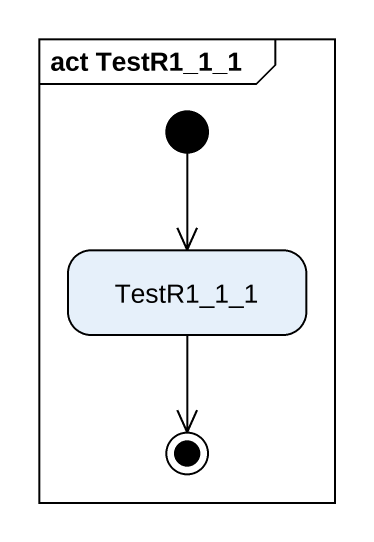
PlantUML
@startuml
mainframe act TestR1_1_1
hide empty description
state TestR1_1_1
[*] --> TestR1_1_1
TestR1_1_1 --> [*]
@enduml
